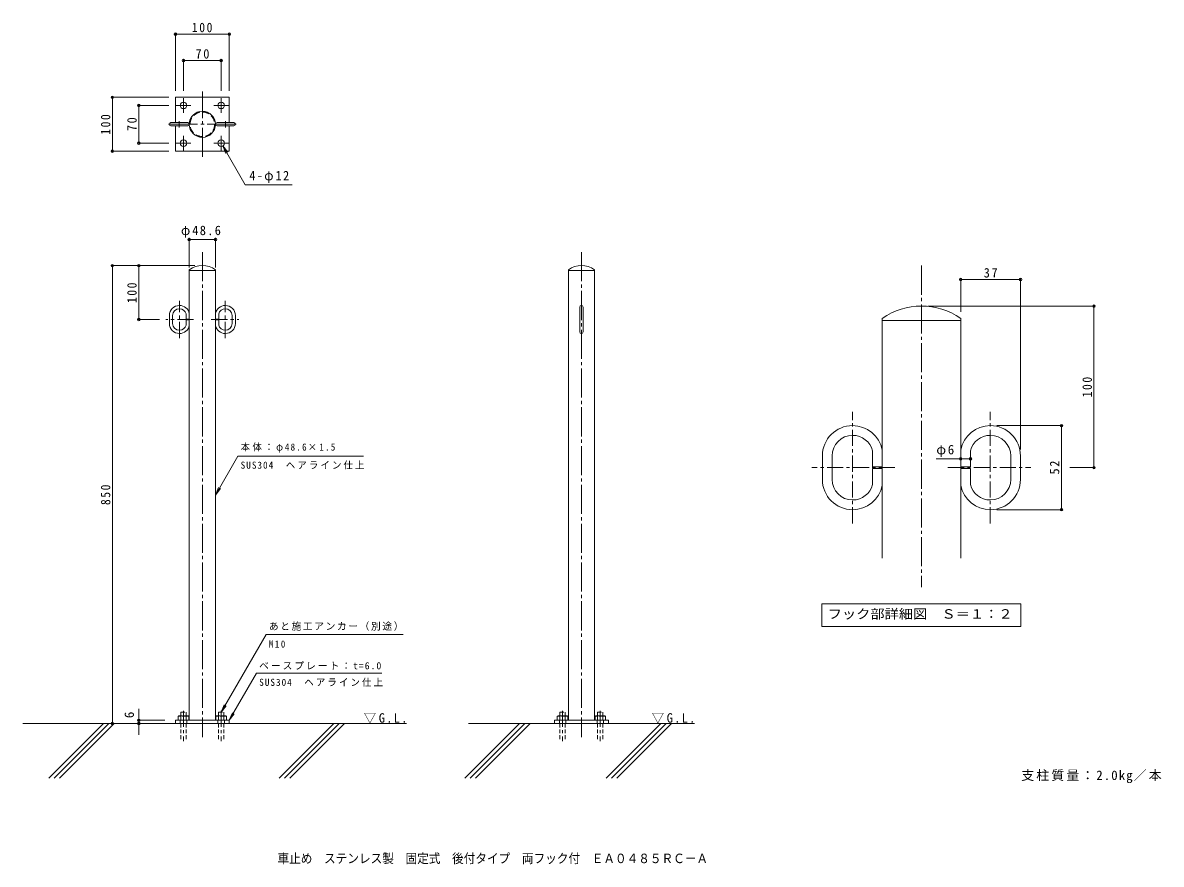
# Model space of a CAD drawing. Units: millimetres at full size, sheet at 1:6, with parts at other scales. Extents: x -1037 to 1076, y -817 to 745.
import ezdxf
from ezdxf.enums import TextEntityAlignment as Align

# ---------------------------------------------------------------- set-up
doc = ezdxf.new("R2010")
doc.units = ezdxf.units.MM
doc.header["$LTSCALE"] = 6
doc.header["$PDMODE"] = 32
doc.header["$PDSIZE"] = 4.8
for name, pattern in [('CHAIN1', [8, 5, -1, 1, -1]), ('CHAIN2', [12, 9, -1, 1, -1]), ('DASHED1', [1.8, 1.2, -0.6]), ('DASHED2', [3, 2, -1])]:
    doc.linetypes.add(name, pattern=pattern)
for name, color, linetype, lineweight in [('A-0_通り芯', 7, 'CHAIN2', 9), ('A-2_仕上', 3, 'Continuous', 9), ('A-4_文字', 7, 'Continuous', 9), ('A-5_建具', 7, 'Continuous', 9), ('A-6_間仕切', 6, 'Continuous', 5), ('A-A_インテリア', 7, 'CHAIN1', 9), ('A-B_衛生陶器', 2, 'DASHED1', 9), ('D-0_通り芯', 7, 'CHAIN2', 9), ('D-2_仕上', 3, 'Continuous', 9), ('D-4_文字', 7, 'Continuous', 9), ('D-5_建具', 7, 'Continuous', 9), ('D-A_インテリア', 7, 'CHAIN1', 9)]:
    doc.layers.add(name, color=color, linetype=linetype, lineweight=lineweight)
doc.layers.add('F-5_F-5ﾚｲﾔ', color=2, linetype='Continuous')
doc.styles.add('ＭＳ ゴシック', font='')
doc.styles.get('ＭＳ ゴシック').set_extended_font_data('MS Gothic')

msp = doc.modelspace()

# ---------------------------------------------------------------- linework, layer by layer
at = {"layer": 'A-0_通り芯'}
for p, q in [((-703.805, 496.165), (-703.805, 617.124)), ((-766.778, 556.6), (-640.749, 556.6)), ((-703.805, 319.186), (-703.805, -580.983)), ((0, 319.186), (0, -580.983))]:
    msp.add_line(p, q, dxfattribs=at)
at = {"layer": 'A-2_仕上'}
for p, q in [((-753.805, 606.6), (-653.805, 606.6)), ((-753.805, 606.6), (-753.805, 559.6)), ((-653.805, 606.6), (-653.805, 559.6)), ((-731.105, 559.6), (-762.105, 559.6)), ((-762.105, 553.6), (-731.105, 553.6)), ((-753.805, 553.6), (-753.805, 506.6)), ((-645.505, 559.6), (-676.505, 559.6)), ((-676.505, 553.6), (-645.505, 553.6)), ((-653.805, 553.6), (-653.805, 506.6)), ((-753.805, 506.6), (-653.805, 506.6)), ((-728.105, 286.54), (-728.105, -549.815)), ((-679.505, 285.185), (-728.105, 285.185)), ((-679.505, 286.54), (-679.505, -549.815)), ((-24.3, 286.54), (-24.3, -549.815)), ((24.3, 285.185), (-24.3, 285.185)), ((24.3, 286.54), (24.3, -549.815)), ((-3, 171.186), (-3, 217.186)), ((3, 171.186), (3, 217.186)), ((-765.105, 201.503), (-765.105, 194.186)), ((-765.105, 186.869), (-765.105, 194.186)), ((-759.105, 201.503), (-759.105, 194.186)), ((-759.105, 186.869), (-759.105, 194.186)), ((-734.105, 194.686), (-734.105, 204.528)), ((-728.105, 194.686), (-734.105, 194.686)), ((-734.105, 193.686), (-734.105, 183.844)), ((-728.105, 193.686), (-734.105, 193.686)), ((-679.505, 194.686), (-673.505, 194.686)), ((-679.505, 193.686), (-673.505, 193.686)), ((-673.505, 194.686), (-673.505, 204.528)), ((-673.505, 193.686), (-673.505, 183.844)), ((-648.505, 201.503), (-648.505, 194.186)), ((-648.505, 186.869), (-648.505, 194.186)), ((-642.505, 201.503), (-642.505, 194.186)), ((-642.505, 186.869), (-642.505, 194.186)), ((-746.422, 174.186), (-746.422, 174.196)), ((-661.188, 174.186), (-661.188, 174.196)), ((-753.805, -549.815), (-753.805, -555.815)), ((-753.805, -549.815), (-653.805, -549.815)), ((-753.805, -555.815), (-653.805, -555.815)), ((-653.805, -549.815), (-653.805, -555.815)), ((-50, -549.815), (-50, -555.815)), ((-50, -549.815), (50, -549.815)), ((-50, -555.815), (50, -555.815)), ((50, -549.815), (50, -555.815))]:
    msp.add_line(p, q, dxfattribs=at)
at = {"layer": 'A-2_仕上', "linetype": 'DASHED1'}
for p, q in [((-744.805, -549.815), (-744.805, -555.815)), ((-732.805, -549.815), (-732.805, -555.815)), ((-674.805, -549.815), (-674.805, -555.815)), ((-662.805, -549.815), (-662.805, -555.815)), ((-41, -549.815), (-41, -555.815)), ((-29, -549.815), (-29, -555.815)), ((29, -549.815), (29, -555.815)), ((41, -549.815), (41, -555.815))]:
    msp.add_line(p, q, dxfattribs=at)
at = {"layer": 'A-2_仕上'}
for centre, radius in [((-738.805, 591.6), 6), ((-668.805, 591.6), 6), ((-703.805, 556.6), 24.3), ((-738.805, 521.6), 6), ((-668.805, 521.6), 6)]:
    msp.add_circle(centre, radius, dxfattribs=at)
at = {"layer": 'A-2_仕上', "linetype": 'DASHED2'}
msp.add_circle((-703.805, 556.6), 22.8, dxfattribs=at)
at = {"layer": 'A-2_仕上'}
for centre, radius, start, end in [((-762.105, 556.6), 3, 90, 270), ((-731.105, 556.6), 3, 270, 90), ((-676.505, 556.6), 3, 90, 270), ((-645.505, 556.6), 3, 270, 90), ((-703.805, 251.745), 42.44, 55.07015, 124.92985), ((0, 251.745), 42.44, 55.07015, 124.92985), ((-746.422, 201.503), 18.683, 90, 180), ((-746.422, 201.503), 12.683, 90, 180), ((-746.422, 201.503), 18.683, 11.35969, 90), ((-746.422, 201.503), 12.683, 13.79803, 90), ((-661.188, 201.503), 18.683, 90, 168.64031), ((-661.188, 201.503), 12.683, 90, 166.20197), ((-661.188, 201.503), 18.683, 0, 90), ((-661.188, 201.503), 12.683, 0, 90), ((0, 217.186), 3, 90, 180), ((0, 217.186), 3, 0, 90), ((-746.422, 186.869), 18.683, 180, 270), ((-746.422, 186.869), 12.683, 180, 270), ((-746.422, 186.869), 12.683, 270, 346.20197), ((-746.422, 186.869), 18.683, 270, 348.64031), ((-661.188, 186.869), 18.683, 191.35969, 270), ((-661.188, 186.869), 12.683, 193.79803, 270), ((-661.188, 186.869), 12.683, 270, 0), ((-661.188, 186.869), 18.683, 270, 0), ((0, 171.186), 3, 180, 270), ((0, 171.186), 3, 270, 0)]:
    msp.add_arc(centre, radius, start, end, dxfattribs=at)
at = {"layer": 'A-4_文字'}
for p, q in [((-753.805, 725.521), (-753.805, 618.6)), ((-753.805, 723.721), (-653.805, 723.721)), ((-653.805, 725.521), (-653.805, 618.6)), ((-738.805, 676.556), (-738.805, 618.6)), ((-668.805, 676.556), (-668.805, 618.6)), ((-738.805, 674.756), (-668.805, 674.756)), ((-872.726, 606.6), (-765.805, 606.6)), ((-870.926, 506.6), (-870.926, 606.6)), ((-823.761, 591.6), (-765.805, 591.6)), ((-821.961, 521.6), (-821.961, 591.6)), ((-823.761, 521.6), (-765.805, 521.6)), ((-872.726, 506.6), (-765.805, 506.6)), ((-728.105, 345.483), (-728.105, 290.827)), ((-728.105, 342.483), (-679.505, 342.483)), ((-679.505, 345.483), (-679.505, 290.827)), ((-873.926, 294.186), (-717.855, 294.186)), ((-870.926, 294.186), (-870.926, -555.815)), ((-821.961, 294.186), (-821.961, 194.186)), ((-823.761, 194.186), (-783.547, 194.186)), ((-821.961, -549.815), (-821.961, -528.666)), ((-824.961, -549.815), (-773.805, -549.815)), ((-821.961, -555.815), (-821.961, -549.815)), ((-821.961, -576.963), (-821.961, -555.815))]:
    msp.add_line(p, q, dxfattribs=at)
for p in [(-753.805, 723.721), (-653.805, 723.721), (-738.805, 674.756), (-668.805, 674.756), (-870.926, 606.6), (-821.961, 591.6), (-870.926, 506.6), (-821.961, 521.6), (-728.105, 342.483), (-679.505, 342.483), (-870.926, 294.186), (-821.961, 294.186), (-821.961, 194.186), (-821.961, -549.815), (-870.926, -555.815), (-821.961, -555.815)]:
    msp.add_point(p, dxfattribs=at)
at = {"layer": 'A-5_建具'}
for p, q in [((-665.805, 516.404), (-656.674, 504.504)), ((-624.129, 444.22), (-537.237, 444.22)), ((-637.829, -59.453), (-404.77, -59.453)), ((-679.505, -131.637), (-670.374, -119.737)), ((-585.353, -390.272), (-668.805, -534.815)), ((-585.353, -390.272), (-331.294, -390.272)), ((-603.418, -462.543), (-653.805, -549.815)), ((-603.418, -462.543), (-370.359, -462.543)), ((-668.805, -534.815), (-663.065, -520.957)), ((-668.805, -534.815), (-659.674, -522.914)), ((-653.805, -549.815), (-648.065, -535.957)), ((-653.805, -549.815), (-644.674, -537.914))]:
    msp.add_line(p, q, dxfattribs=at)
for points in [[(-624.129, 444.22), (-665.805, 516.404), (-660.065, 502.546)], [(-637.829, -59.453), (-679.505, -131.637), (-673.765, -117.779)]]:
    msp.add_lwpolyline(points, dxfattribs=at)
at = {"layer": 'A-6_間仕切'}
for p, q in [((-324.619, -555.815), (-1037.264, -555.815)), ((-887.471, -555.815), (-988.945, -657.289)), ((-877.571, -555.815), (-979.046, -657.289)), ((-867.672, -555.815), (-969.146, -657.289)), ((-459.946, -555.815), (-561.42, -657.289)), ((-450.046, -555.815), (-551.521, -657.289)), ((-440.147, -555.815), (-541.621, -657.289)), ((-114.899, -555.815), (-216.374, -657.289)), ((210, -555.815), (-210, -555.815)), ((-105, -555.815), (-206.475, -657.289)), ((-95.101, -555.815), (-196.575, -657.289)), ((147.495, -555.815), (46.021, -657.289)), ((157.395, -555.815), (55.92, -657.289)), ((167.294, -555.815), (65.82, -657.289))]:
    msp.add_line(p, q, dxfattribs=at)
at = {"layer": 'A-A_インテリア'}
for p, q in [((-738.805, 605.1), (-738.805, 578.1)), ((-668.805, 605.1), (-668.805, 578.1)), ((-752.305, 591.6), (-725.305, 591.6)), ((-682.305, 591.6), (-655.305, 591.6)), ((-746.605, 550.6), (-746.605, 562.6)), ((-661.005, 550.6), (-661.005, 562.6)), ((-738.805, 535.1), (-738.805, 508.1)), ((-668.805, 535.1), (-668.805, 508.1)), ((-752.305, 521.6), (-725.305, 521.6)), ((-682.305, 521.6), (-655.305, 521.6)), ((-746.422, 159.666), (-746.422, 228.706)), ((-661.188, 159.666), (-661.188, 228.706)), ((-720.234, 194.186), (-771.547, 194.186)), ((-687.376, 194.186), (-636.062, 194.186)), ((-738.805, -532.003), (-738.805, -588.255)), ((-668.805, -532.003), (-668.805, -588.255)), ((-35, -532.003), (-35, -588.255)), ((35, -532.003), (35, -588.255))]:
    msp.add_line(p, q, dxfattribs=at)
at = {"layer": 'A-B_衛生陶器'}
for p, q in [((-748.62, -542.574), (-747.305, -541.815)), ((-748.62, -542.574), (-748.62, -549.815)), ((-730.305, -541.815), (-747.305, -541.815)), ((-743.805, -534.815), (-743.805, -541.815)), ((-743.805, -534.815), (-733.805, -534.815)), ((-743.712, -542.574), (-743.712, -549.815)), ((-733.897, -542.574), (-733.897, -549.815)), ((-733.805, -534.815), (-733.805, -541.815)), ((-678.62, -542.574), (-677.305, -541.815)), ((-678.62, -542.574), (-678.62, -549.815)), ((-660.305, -541.815), (-677.305, -541.815)), ((-673.805, -534.815), (-673.805, -541.815)), ((-673.805, -534.815), (-663.805, -534.815)), ((-673.712, -542.574), (-673.712, -549.815)), ((-663.897, -542.574), (-663.897, -549.815)), ((-663.805, -534.815), (-663.805, -541.815)), ((-44.815, -542.574), (-43.5, -541.815)), ((-44.815, -542.574), (-44.815, -549.815)), ((-26.5, -541.815), (-43.5, -541.815)), ((-40, -534.815), (-40, -541.815)), ((-40, -534.815), (-30, -534.815)), ((-39.907, -542.574), (-39.907, -549.815)), ((-30.093, -542.574), (-30.093, -549.815)), ((-30, -534.815), (-30, -541.815)), ((25.185, -542.574), (26.5, -541.815)), ((25.185, -542.574), (25.185, -549.815)), ((43.5, -541.815), (26.5, -541.815)), ((30, -534.815), (30, -541.815)), ((30, -534.815), (40, -534.815)), ((30.093, -542.574), (30.093, -549.815)), ((39.907, -542.574), (39.907, -549.815)), ((40, -534.815), (40, -541.815)), ((-743.805, -555.815), (-743.805, -584.815)), ((-733.805, -555.815), (-733.805, -584.815)), ((-673.805, -555.815), (-673.805, -584.815)), ((-663.805, -555.815), (-663.805, -584.815)), ((-40, -555.815), (-40, -584.815)), ((-30, -555.815), (-30, -584.815)), ((30, -555.815), (30, -584.815)), ((40, -555.815), (40, -584.815))]:
    msp.add_line(p, q, dxfattribs=at)
for points in [[(-730.305, -541.815), (-728.99, -542.574), (-728.99, -549.815), (-748.62, -549.815)], [(-660.305, -541.815), (-658.99, -542.574), (-658.99, -549.815), (-678.62, -549.815)], [(-26.5, -541.815), (-25.185, -542.574), (-25.185, -549.815), (-44.815, -549.815)], [(43.5, -541.815), (44.815, -542.574), (44.815, -549.815), (25.185, -549.815)]]:
    msp.add_lwpolyline(points, dxfattribs=at)
for centre, radius, start, end in [((-745.723, -547.591), 5.793, 94.38438, 120), ((-746.319, -546.654), 4.842, 57.42749, 88.18784), ((-738.805, -558.055), 16.241, 72.41188, 107.5881), ((-731.291, -546.654), 4.842, 91.81215, 122.57249), ((-731.887, -547.591), 5.793, 59.99998, 85.6156), ((-675.723, -547.591), 5.793, 94.38438, 120), ((-676.319, -546.654), 4.842, 57.42749, 88.18784), ((-668.805, -558.055), 16.241, 72.41188, 107.5881), ((-661.291, -546.654), 4.842, 91.81215, 122.57249), ((-661.887, -547.591), 5.793, 59.99998, 85.6156), ((-41.918, -547.591), 5.793, 94.38438, 120), ((-42.514, -546.654), 4.842, 57.42749, 88.18784), ((-35, -558.055), 16.241, 72.41188, 107.5881), ((-27.486, -546.654), 4.842, 91.81215, 122.57249), ((-28.082, -547.591), 5.793, 59.99998, 85.6156), ((28.082, -547.591), 5.793, 94.38438, 120), ((27.486, -546.654), 4.842, 57.42749, 88.18784), ((35, -558.055), 16.241, 72.41188, 107.5881), ((42.514, -546.654), 4.842, 91.81215, 122.57249), ((41.918, -547.591), 5.793, 59.99998, 85.6156)]:
    msp.add_arc(centre, radius, start, end, dxfattribs=at)
at = {"layer": 'D-0_通り芯'}
msp.add_line((631.223, 294.157), (631.223, -302.764), dxfattribs=at)
at = {"layer": 'D-2_仕上'}
for p, q in [((558.323, 196.219), (558.323, -248.843)), ((704.123, 192.155), (558.323, 192.155)), ((704.123, 196.219), (704.123, -248.843)), ((447.323, -58.892), (447.323, -80.843)), ((465.323, -58.892), (465.323, -80.843)), ((540.323, -79.343), (540.323, -49.817)), ((722.123, -79.343), (722.123, -49.817)), ((797.123, -58.892), (797.123, -80.843)), ((815.123, -58.892), (815.123, -80.843)), ((447.323, -102.794), (447.323, -80.843)), ((465.323, -102.794), (465.323, -80.843)), ((558.323, -79.343), (540.323, -79.343)), ((540.323, -82.343), (540.323, -111.869)), ((558.323, -82.343), (540.323, -82.343)), ((704.123, -79.343), (722.123, -79.343)), ((704.123, -82.343), (722.123, -82.343)), ((722.123, -82.343), (722.123, -111.869)), ((797.123, -102.794), (797.123, -80.843)), ((815.123, -102.794), (815.123, -80.843)), ((503.372, -140.843), (503.372, -140.813)), ((759.074, -140.843), (759.074, -140.813))]:
    msp.add_line(p, q, dxfattribs=at)
for centre, radius, start, end in [((631.223, 91.835), 127.32, 55.07015, 124.92985), ((503.372, -58.892), 56.049, 90, 180), ((503.372, -58.892), 38.049, 90, 180), ((503.372, -58.892), 56.049, 11.35969, 90), ((503.372, -58.892), 38.049, 13.79803, 90), ((759.074, -58.892), 56.049, 90, 168.64031), ((759.074, -58.892), 38.049, 90, 166.20197), ((759.074, -58.892), 56.049, 0, 90), ((759.074, -58.892), 38.049, 0, 90), ((503.372, -102.794), 56.049, 180, 270), ((503.372, -102.794), 38.049, 180, 270), ((759.074, -102.794), 38.049, 270, 0), ((759.074, -102.794), 56.049, 270, 0), ((503.372, -102.794), 38.049, 270, 346.20197), ((503.372, -102.794), 56.049, 270, 348.64031), ((759.074, -102.794), 56.049, 191.35969, 270), ((759.074, -102.794), 38.049, 193.79803, 270)]:
    msp.add_arc(centre, radius, start, end, dxfattribs=at)
at = {"layer": 'D-4_文字'}
for p, q in [((704.123, 270.107), (704.123, 208.219)), ((815.123, 268.307), (704.123, 268.307)), ((815.123, 270.107), (815.123, -46.892)), ((953.397, 219.155), (643.223, 219.155)), ((951.597, -80.843), (951.597, 219.155)), ((892.874, -2.843), (771.074, -2.843)), ((891.074, -2.843), (891.074, -158.843)), ((704.123, -64.43), (658.847, -64.43)), ((704.123, -64.43), (722.123, -64.43)), ((953.397, -80.843), (906.597, -80.843)), ((892.874, -158.843), (771.074, -158.843))]:
    msp.add_line(p, q, dxfattribs=at)
for p in [(704.123, 268.307), (815.123, 268.307), (951.597, 219.155), (891.074, -2.843), (704.123, -64.43), (722.123, -64.43), (951.597, -80.843), (891.074, -158.843)]:
    msp.add_point(p, dxfattribs=at)
at = {"layer": 'D-5_建具'}
for p, q in [((446.423, -333.463), (816.023, -333.463)), ((446.423, -333.463), (446.423, -375.463)), ((816.023, -333.463), (816.023, -375.463)), ((446.423, -375.463), (816.023, -375.463))]:
    msp.add_line(p, q, dxfattribs=at)
at = {"layer": 'D-A_インテリア'}
for p, q in [((503.372, -184.403), (503.372, 22.717)), ((759.074, -184.403), (759.074, 22.717)), ((581.937, -80.843), (427.996, -80.843)), ((680.509, -80.843), (834.451, -80.843))]:
    msp.add_line(p, q, dxfattribs=at)

# ---------------------------------------------------------------- texts
at = {"layer": 'A-4_文字', "color": 2, "style": 'ＭＳ ゴシック'}
msp.add_text('6', height=17.6, rotation=90, dxfattribs=at).set_placement((-825.561, -545.843), align=Align.BOTTOM_LEFT)
at = {"layer": 'A-4_文字', "color": 2, "char_height": 17.6, "attachment_point": 7, "style": 'ＭＳ ゴシック'}
for s, insert in [('\\T1.27;\\W0.9;100', (-723.305, 727.321)), ('\\T1.27;\\W0.95;70', (-716.555, 678.356)), ('\\T1.22;\\W0.95;φ48.6', (-743.555, 346.083))]:
    msp.add_mtext(s, dxfattribs=dict(at, insert=insert))
at = {"layer": 'A-4_文字', "color": 2, "char_height": 17.6, "attachment_point": 7, "rotation": 90, "style": 'ＭＳ ゴシック'}
for s, insert in [('\\T1.27;\\W0.9;100', (-874.526, 537.1)), ('\\T1.27;\\W0.95;70', (-825.561, 543.85)), ('\\T1.27;\\W0.9;100', (-825.561, 224.686)), ('\\T1.27;\\W0.9;850', (-874.526, -150.314))]:
    msp.add_mtext(s, dxfattribs=dict(at, insert=insert))
at = {"layer": 'A-5_建具', "color": 2, "char_height": 17.6, "attachment_point": 7, "style": 'ＭＳ ゴシック'}
for s, insert in [('\\T1.22;\\W0.95;4-φ12', (-616.737, 447.82)), ('\\T1.22;\\W0.95;▽G.L.', (-404.119, -555.815)), ('\\T1.22;\\W0.95;▽G.L.', (130.5, -555.815)), ('\\T1.16;支柱質量：2.0kg／本', (816.594, -666.46))]:
    msp.add_mtext(s, dxfattribs=dict(at, insert=insert))
at = {"layer": 'A-5_建具', "char_height": 13.2, "attachment_point": 7, "style": 'ＭＳ ゴシック'}
for s, insert in [('\\T1.25;\\W0.95;本体：φ48.6×1.5', (-632.77, -52.718)), ('\\T1.22;\\W0.95;SUS304\u3000ヘアライン仕上', (-632.77, -84.234)), ('\\T1.17;あと施工アンカー（別途）', (-580.294, -383.537)), ('\\T1.38;\\W0.9;M10', (-580.294, -415.052)), ('\\T1.21;ベースプレート：t=6.0', (-598.359, -455.808)), ('\\T1.22;\\W0.95;SUS304\u3000ヘアライン仕上', (-598.359, -487.324))]:
    msp.add_mtext(s, dxfattribs=dict(at, insert=insert))
at = {"layer": 'D-4_文字', "color": 2, "char_height": 17.6, "attachment_point": 7, "style": 'ＭＳ ゴシック'}
for s, insert in [('\\T1.27;\\W0.95;37', (746.873, 271.907)), ('\\T1.17;φ6', (658.847, -60.83))]:
    msp.add_mtext(s, dxfattribs=dict(at, insert=insert))
at = {"layer": 'D-4_文字', "color": 2, "char_height": 17.6, "attachment_point": 7, "rotation": 90, "style": 'ＭＳ ゴシック'}
for s, insert in [('\\T1.27;\\W0.9;100', (947.997, 49.656)), ('\\T1.27;\\W0.95;52', (887.474, -93.593))]:
    msp.add_mtext(s, dxfattribs=dict(at, insert=insert))
at = {"layer": 'D-5_建具', "color": 2, "style": 'ＭＳ ゴシック', "width": 1.1}
msp.add_text('フック部詳細図\u3000Ｓ＝１：２', height=17.6, dxfattribs=at).set_placement((457.223, -366.463), align=Align.BOTTOM_LEFT)
at = {"layer": 'F-5_F-5ﾚｲﾔ', "style": 'ＭＳ ゴシック', "width": 0.9}
msp.add_text('車止め\u3000ステンレス製\u3000固定式\u3000後付タイプ\u3000両フック付\u3000ＥＡ０４８５ＲＣ－Ａ', height=17.6, dxfattribs=at).set_placement((-564.3, -820.223), align=Align.BOTTOM_LEFT)

doc.saveas('drawing.dxf')
